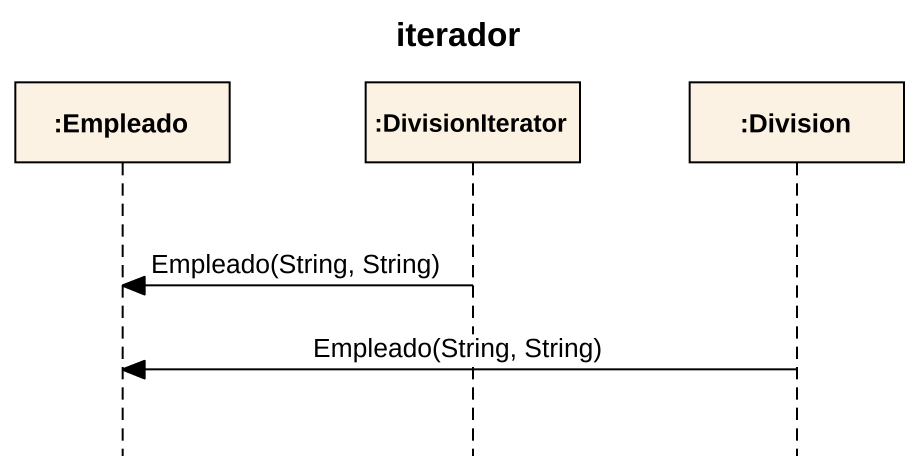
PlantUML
@startuml
title iterador
hide footbox
participant ":Empleado" as Empleado
participant ":DivisionIterator" as DivisionIterator
participant ":Division" as Division

DivisionIterator -> Empleado : Empleado(String, String)
Division -> Empleado : Empleado(String, String)
@enduml
